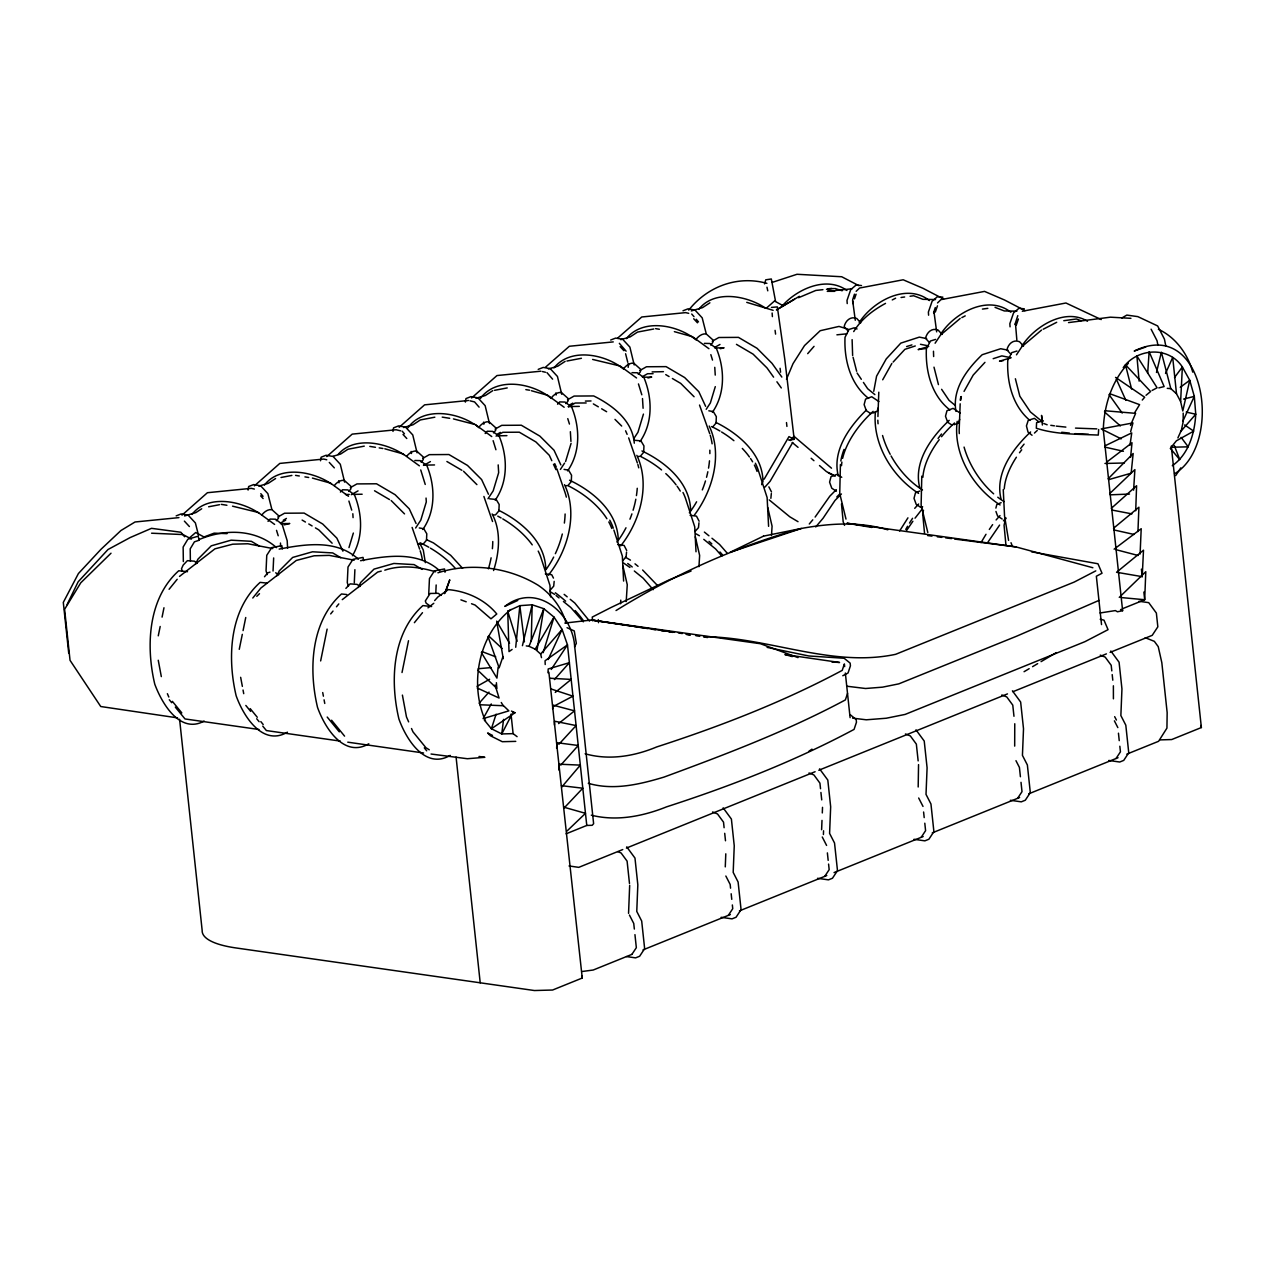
<?xml version="1.0" encoding="UTF-8"?>
<svg xmlns="http://www.w3.org/2000/svg" width="1266" height="1266" viewBox="0 0 1266 1266"><rect width="100%" height="100%" fill="white"/><g stroke="black" fill="none" stroke-linecap="round" stroke-linejoin="round"><path stroke-width="1.5" d="M1183.204 413.127L1183.172 421.768L1181.352 430.298L1177.886 437.894M878.794 392.191L877.924 416.53M960.182 403.807L959.169 430.076A64.613 41.082 56.8 0 0 959.296 433.589M840.418 464.527L839.738 493.534L845.989 519.092M921.79 476.127L921.126 505.15L927.82 532.527M531.245 640.944L532.147 604.784L519.851 605.654L507.729 611.225L509.011 651.626L512.097 649.442M628.189 367.377L628.284 363.595L628.601 365.668M554.445 725.07L554.571 721.209L576.109 725.576L558.86 744.313M1135.713 510.752L1136.599 485.733L1111.279 508.378M556.644 748.317L556.866 742.699L578.23 745.484L560.759 765.139M1137.944 531.546L1138.909 507.223L1113.494 528.286M628.553 913.34L629.677 885.377M725.276 866.878L725.798 853.822M821.618 829.721L821.998 820.4M822.299 812.946L822.52 807.344M823.406 834.516L823.565 830.781M918.182 786.993L918.546 764.617M1014.683 746.117L1014.762 723.741M1113.415 698.832L1113.384 685.792M558.907 770.029L559.161 764.189L580.334 765.123L561.708 787.072M1140.096 554.033L1141.204 528.713L1114.112 549.175M273.045 571.013L273.662 557.942M354.29 582.756L354.891 569.684M428.731 594.102L429.459 578.578L434.396 570.887L444.508 568.956L445.015 572.232M435.82 592.425L436.169 584.971M1142.217 576.663L1143.499 550.204L1116.58 572.264L1142.217 576.663L1141.41 569.146M1174.516 377.521L1182.365 366.982L1189.739 380.275L1182.792 411.007L1180.624 401.496L1182.365 366.982C1168.66 345.982 1137.2 348.008 1123.243 367.567M620.562 603.755L620.783 600.131M626.211 601.587L627.256 584.718L622.951 566.108M698.943 566.677L699.639 555.442L695.335 536.816M771.485 535.534L772.07 526.165L767.766 507.555M552.625 708.833L552.846 705.099L574.542 710.859L558.591 723.582M1133.608 490.164L1134.89 469.623L1109.712 493.582M1098.651 429.522L1098.287 435.077C1077.635 434.096 1056.097 434.681 1036.316 428.225L1036.601 422.654L1043.374 420.834M547.956 672.784L548.21 668.97L569.384 662.672L554.413 679.557M1147.661 373.296L1149.148 351.726L1164.134 386.573L1158.817 387.887M1130.585 457.374L1132.01 442.768L1106.452 462.312M515.721 647.258L519.851 605.654L524.393 641.894M554.176 581.379L553.701 586.174L550.172 590.146M626.559 552.103L626.084 556.898L622.571 560.854M698.959 522.811L698.484 527.606L694.955 531.578M770.867 498.313L771.342 493.518M498.139 667.198L496.937 678.101L481.365 652.576M503.567 719.373L501.763 733.932L513.11 733.647L517.098 736.67M1129.968 445.379L1131.741 432.893L1104.838 445.901M875.439 411.561C872.195 443.717 891.897 476.38 918.578 493.392M957.207 421.341C952.839 454.067 972.984 487.632 1000.077 504.96M248.073 490.069L248.642 486.524L253.643 484.577L260.622 485.78L267.854 493.598L271.858 509.391M320.52 460.745L321.089 457.216L326.09 455.269L333.069 456.456L340.301 464.274L344.621 482.14M392.982 431.405L393.536 427.861L398.537 425.914L405.516 427.117L412.763 434.934L417.068 452.801M465.366 402.113L465.935 398.584L470.936 396.638L477.915 397.825L485.147 405.658L489.467 423.509M960.767 400.183L961.353 396.559M537.116 649.569L543.81 608.693L532.147 604.784L522.431 645.676M764.537 283.901L765.772 279.818L771.326 278.979L775.52 301.181M873.746 391.289L876.578 376.16L886.232 358.927L900.822 343.118L919.338 337.12L926.649 338.576M960.214 400.151L960.862 396.685M158.266 635.833L160.181 626.48M162.08 617.112L163.979 607.759M239.258 649.316L242.312 634.345M243.072 630.595L245.746 617.507M320.646 660.931L327.119 629.107M402.018 672.531L408.507 640.723M923.484 510.214L922.692 513.68L924.544 533.382M1005.663 518.348L1004.065 525.295L1005.932 544.997M1156.475 372.457L1161.365 352.201L1170.828 388.646L1176.51 393.789L1180.624 401.496M995.883 508.109L996.864 504.438L1001.121 502.665M1130.633 431.674L1132.959 422.923L1101.262 428.921L1121.201 438.859M493.582 570.539C499.342 552.498 501.352 531.103 492.142 513.949M348.973 547.592L353.356 533.049M565.586 461.536L571.077 443.369M643.445 414.093L637.953 432.276L633.807 438.59M715.29 386.636L710.353 402.984L706.206 409.298M543.161 652.686L554.017 617.112L543.81 608.693L529.046 646.309L526.26 645.913M852.778 299.456L854.471 294.171M933.58 312.844L935.289 307.543M1014.968 324.444L1017.785 315.645M496.082 714.214L491.398 728.741L501.763 733.932L512.034 714.103M847.524 693.467L845.372 699.924C787.294 731.004 725.687 754.362 663.985 777.102C639.615 784.429 613.456 790.696 588.279 783.306M502.934 656.627L499.136 667.831L487.98 636.529M854.471 298.887L856.085 294.203M935.305 312.069L937.473 305.818M1016.234 325.267L1018.386 319.016M445.3 592.646L449.778 579.828L444.588 593.627M878.303 407.779L877.037 411.339L872.765 413.096M959.675 419.378L958.409 422.955L954.153 424.711M761.641 484.656L762.971 481.46C762.654 454.083 738.806 433.732 716.034 422.496M786.471 379.262L793.022 363.659L804.527 345.571L820.194 330.711L838.994 326.422L847.935 329.113M1130.491 425.408L1135.618 413.349L1104.949 410.754M1165.527 373.47L1172.696 357.408L1176.51 393.789M1182.76 421.404L1194.313 396.385L1189.739 380.275L1180.244 387.317M548.146 659.539L562.104 629.439L554.017 617.112L535.217 649.157L540.645 654.063L541.5 657.64M195.534 564.177L197.939 559.176L211.28 545.82L231.14 540.171L251.348 541.31L259.403 546.105M276.922 575.777L279.311 570.792L292.668 557.436L312.512 551.786L332.721 552.925L340.791 557.705M358.278 587.471L360.668 582.471L374.024 569.114L393.884 563.465L414.077 564.604L422.148 569.399M67.098 604.578L78.144 581.822L107.99 549.523L130.161 537.559L151.509 528.333L180.848 532.242L184.63 536.752M899.635 530.976L907.944 517.841M981.023 542.592L986.008 534.284M574.527 646.989L576.331 643.365L574.258 630.927L567.041 627.699M764.173 479.134L789.003 436.596L793.845 439.365M491.271 703.943L483.121 718.629L508.869 710.859L503.282 705.494M882.703 379.784L891.834 363.484M964.059 391.384L973.19 375.084L984.948 362.345M1134.684 412.684L1139.59 404.645L1109.665 393.663M792.69 442.53L770.076 481.333L764.917 487.109M807.692 353.657L814.038 346.346M352.454 555.711C363.389 537.243 362.424 514.312 354.464 494.848L347.849 489.91L342.469 489.784L340.412 492.078M415.628 528.001L420.803 520.12L426.294 501.937L426.056 498.06M422.828 529.473C435.852 510.831 435.282 486.033 426.848 465.572L420.233 460.618L414.852 460.492M487.996 498.741L493.186 490.844L498.662 472.677L498.187 464.907M495.196 500.197C508.22 481.555 507.666 456.757 499.215 436.295L492.616 431.358L487.236 431.231L485.179 433.51M560.395 469.433L564.557 463.119M567.611 470.905C580.619 452.263 580.065 427.449 571.631 406.987L565.016 402.05L559.635 401.923L557.578 404.218M639.979 441.628C653.003 422.986 652.433 398.189 643.998 377.727L637.384 372.774L632.003 372.663M712.362 412.336C725.386 393.694 724.832 368.897 716.382 348.435L709.783 343.497L704.387 343.371M1175.687 475.605L1180.767 467.898M551.232 669.445L567.485 644.869L562.104 629.439L540.645 654.063M631.908 954.374L636.339 947.68L634.946 934.64M728.33 915.365L732.745 908.672L732.349 904.953M824.752 876.357L829.167 869.663L828.581 864.077M921.173 837.348L925.588 830.654L924.797 823.201M1017.595 798.34L1022.01 791.646L1021.013 782.325M1116.026 758.524L1120.442 751.83L1119.84 746.228M853.711 331.597C861.054 319.333 873.081 310.091 885.52 303.397M935.099 343.213L940.511 335.063L960.166 318.478M1016.471 354.828L1021.884 346.678L1041.538 330.078M859.203 322.561C872.796 301.371 906.488 282.476 929.418 300.564M940.654 334.224C954.232 313.034 987.923 294.139 1010.854 312.227M1021.994 345.824C1034.67 326.359 1065.054 307.432 1087.494 321.248M906.519 530.596L912.897 521.26M915.033 518.158L922.044 509.217M989.316 529.441L992.623 524.615M987.891 542.212L999.602 525.089M1128.354 363.247C1111.643 381.161 1104.047 405.626 1103.287 429.76L1122.625 610.703L1117.435 611.779L1115.378 610.576L1100.043 612.981M169.09 589.276L177.193 579.274M252.789 598.027L260.891 588.025L296.307 560.442L314.11 555.79L329.255 555.378L354.179 560.173M330.679 613.915L333.005 611.067M336.471 606.778L338.797 603.929M414.378 622.682L422.48 612.681M264.499 576.758L267.648 572.928L269.974 572.105M345.887 588.374L350.128 583.879L357.075 584.386L360.05 586.443M809.275 523.997L812.772 519.835M815.114 517.066L829.847 496.13L836.304 489.657M815.747 526.941L823.09 518.221L834.99 500.45L841.431 493.993M790.332 440.552L793.956 436.279L831.509 468.198M423.145 544.143L426.515 540.171L426.784 533.793L423.778 528.729L419.283 527.954M548.368 575.223C567.754 550.805 578.356 513.996 564.525 484.656M712.711 426.99L716.065 423.034L716.334 416.641L713.344 411.592L708.833 410.801M620.688 545.915C640.074 521.481 650.677 484.672 636.845 455.349M694.306 515.167C712.647 490.733 722.918 454.81 709.229 426.056M1142.264 400.056L1144.67 397.239L1115.552 377.379M261.967 514.771C264.214 511.923 268.202 508.837 272.016 509.755L278.694 515.753L278.441 518.269L276.336 520.722M334.366 485.479C336.598 482.631 340.586 479.561 344.399 480.479L351.093 486.46L350.824 488.977L348.72 491.445M406.75 456.187C408.997 453.339 412.969 450.269 416.799 451.187L423.477 457.184L423.208 459.7L421.119 462.153M479.134 426.911C481.381 424.063 485.369 420.977 489.182 421.895L495.861 427.892L495.607 430.408L493.503 432.861M551.533 397.619C553.764 394.77 557.752 391.7 561.566 392.618L568.244 398.6L567.991 401.116L565.886 403.585M623.916 368.327C626.164 365.478 630.136 362.408 633.95 363.326L640.643 369.324L640.374 371.84L638.286 374.293M696.3 339.051C698.547 336.202 702.535 333.116 706.349 334.034L713.027 340.032L712.758 342.548L710.669 345.001M1180.561 431.674L1195.753 414.219L1194.313 396.385L1183.599 399.091M434.665 600.575L437.846 597.014L448.259 589.624C466.806 591.254 484.831 599.467 496.778 613.978L490.971 618.821L475.051 605.037L471.522 603.74M479.054 703.279L489.008 692.091M914.732 508.346L918.625 503.995M996.12 519.946L999.998 515.61M1003.416 520.832L1005.964 517.984M268.028 521.355L270.085 519.076L275.466 519.202L282.065 524.14L287.192 540.693L287.604 548.289M893.131 362.076L904.905 349.321L915.286 345.966M564.177 807.93L582.803 788.212L561.471 785.68M192.068 514.344C207.497 494.278 240.54 500.608 258.85 513.094M264.452 485.052C279.881 465.002 312.939 471.316 331.233 483.818M338.085 454.494C353.815 435.9 385.782 442.451 403.601 454.573M407.984 427.766C422.702 406.924 455.871 411.909 474.434 424.363M480.368 398.474C496.509 376.271 532.859 382.965 551.359 398.458M554.002 367.915C570.412 347.09 605.718 354.195 623.727 369.213M626.369 338.639C642.78 317.813 678.085 324.919 696.094 339.937M698.737 309.395C714.166 289.328 747.225 295.643 765.519 308.144M189.235 538.082L195.708 532.511L204.744 537.385M766.785 307.812L774.46 301.023L783.496 305.897M1108.13 478.801L1133.165 453.513L1131.155 473.199L1108.62 479.656M836.81 496.937L839.548 494.183M182.003 515.151L207.418 492.711L251.333 488.344L254.355 489.056M254.403 485.859L279.802 463.419L323.716 459.052L326.755 459.764M326.786 456.583L352.185 434.127L396.1 429.76L400.657 430.836M399.17 427.291L424.585 404.851L468.483 400.483M471.569 397.999L496.968 375.559L540.883 371.191M545.345 367.33L569.352 346.267L613.266 341.899M617.729 338.038L641.751 316.991L685.65 312.623L688.688 313.335M688.72 310.138C707.362 286.512 737.413 275.181 766.88 283.331M856.164 291.322L859.551 288.031L903.18 279.786L923.088 288.347L943.597 299.013M937.536 302.938L940.923 299.646L984.552 291.402L1004.46 299.963L1024.969 310.629M1119.255 597.378L1145.793 571.694L1144.686 599.736L1122.277 608.804M256.792 596.286L259.483 593.691M566.931 831.097L585.493 813.326L563.766 807.17M782.309 305.818C797.121 289.059 826.556 275.529 846.938 290.5M510.926 609.484C478.501 634.804 469.085 683.972 485.495 720.908M866.387 410.026C849.312 426.784 831.873 450.791 838.314 476M949.199 420.344C931.349 437.181 913.229 461.758 919.702 487.6M1030.587 431.959C1012.737 448.781 994.601 473.373 1001.074 499.215M111.012 553.21L80.755 582.819L64.598 609.342L70.041 660.33L100.742 706.523L177.556 717.869M1146.047 395.277L1150.604 391.526L1125.442 364.75L1131.614 389.073M555.252 692.423L571.172 679.415L549.982 678.244M1172.3 465.73C1188.679 454.288 1194.708 433.288 1195.753 414.219L1186.226 412.099M1174.547 473.769C1223.795 444.429 1205.691 316.057 1134.209 351.046L1145.698 347.026M427.987 607.838L433.795 603.296M179.503 576.41L214.919 548.843L232.738 544.19L247.883 543.763L272.807 548.558M342.263 599.641L377.679 572.058L381.24 571.124M808.768 751.387L811.981 749.14M511.432 711.065L514.977 712.758L491.398 728.741L484.308 720.069M201.705 508.774L195.834 512.619L184.567 515.958M275.577 478.532L268.218 483.343L258.834 486.112M492.743 390.672L485.384 395.483L476 398.252M565.127 361.38L557.768 366.19L548.384 368.96M709.894 302.811L702.551 307.622L691.283 310.945M799.384 296.307L776.39 309.948L794.478 299.219M1024.067 671.708L1029.163 668.685M1032.565 666.676L1037.661 663.653M1041.063 661.643L1056.366 652.591M1121.882 317.956L1126.835 315.092L1137.833 316.627L1157.63 325.932L1164.435 339.13L1165.733 345.681M283.236 520.279L286.417 518.443M497.237 434.238L500.402 432.418M569.621 404.962L572.802 403.126M277.934 516.955L284.549 513.221L304.125 513.094L322.703 524.013L336.851 538.129L342.912 551.169M280.577 523.032L285.641 520.184M350.334 487.647L356.949 483.913L376.524 483.786L395.119 494.705L409.25 508.821L416.071 523.491M351.283 494.69L358.041 490.876M422.702 458.387L429.316 454.652L448.908 454.526L467.486 465.429L481.618 479.561L488.454 494.231M423.667 465.413L430.408 461.599M495.117 429.079L501.732 425.344L521.307 425.218L539.886 436.137L554.033 450.253L560.854 464.923M496.066 436.121L502.824 432.307L519.297 432.197L535.929 441.961L549.317 455.317L551.802 460.697M567.485 399.803L574.099 396.068L593.675 395.941C612.602 405.262 632.541 420.534 634.298 443.195M568.434 406.845L575.191 403.031L586.174 402.968M639.884 370.495L646.499 366.76L666.09 366.634L684.669 377.553L698.8 391.669L705.637 406.339M642.527 376.588L647.591 373.723L653.082 373.692M712.252 341.234L718.866 337.5L738.458 337.373L757.036 348.292L772.023 363.342L781.834 377.062M714.894 347.311L719.974 344.463M477.045 686.33L489.625 679.272M616.036 610.529C673.797 574.717 735.831 546.611 801.362 528.46C830.069 523.254 859.487 521.402 887.798 529.805M1152.107 390.434L1157.092 387.776L1136.9 355.999L1139.131 381.161M554.239 706.001L572.96 696.158L551.137 688.989M842.792 675.743L848.046 672.99L850.435 665.805L850.151 663.131L844.137 658.257L808.752 655.962L767.101 647.369M1095.786 570.871L1074.138 582.107L895.648 654.316C831.762 667.91 768.335 637.115 704.197 636.671M892.261 299.931L895.616 298.206M961.843 317.608L965.214 315.883M1043.231 329.223L1056.699 322.292M517.778 600.432L504.802 606.414C534.521 583.104 569.146 609.721 574.21 642.036L593.627 823.691L592.172 825.305L586.775 825.448L566.092 833.819M1098.935 600.416L1016.978 636.054L898.797 683.862L882.544 687.153L865.548 688.498L846.827 686.219M798.577 297.7L815.826 290.436L822.932 289.677M919.749 491.05L915.476 492.822L914.02 498.345L916.22 504.39L920.793 507.413L922.661 506.827M691.078 571.029L669.255 579.86L611.114 607.458L592.251 617.08L592.52 620.799M622.745 849.549L578.768 867.352L569.035 865.96M626.401 848.078L815.114 771.722M818.785 770.25L1007.483 693.895M1012.99 691.679L1106.421 653.873M1110.092 652.386L1152.218 635.342L1157.836 626.828L1156.364 613.06L1148.737 602.663L1139.004 601.271M632.019 954.327L593.216 970.025L582.376 971.465M643.033 949.88L730.355 914.543M739.455 910.871L826.777 875.534M834.041 872.591L923.183 836.525M932.282 832.854L1019.605 797.517M1028.72 793.829L1118.036 757.701M1126.851 754.125L1158.596 741.29L1166.936 728.108L1167.157 712.616L1161.824 662.672L1158.232 646.641L1154.339 641.34L1145.208 637.684M548.874 672.246L582.249 978.032L552.593 990.028L534.41 990.534L236.077 947.965A101.676 27.346 -6.1 0 1 202.164 930.447L179.582 719.246M1171.287 446.075L1201.371 727.539L1171.699 739.55L1159.957 739.898M682.991 310.787L687.992 308.857L694.971 310.043L702.203 317.861L706.206 333.654M610.671 340.016L615.672 338.085L622.65 339.272L629.882 347.09L634.203 364.956M538.208 369.371L543.209 367.425L550.188 368.612L557.436 376.445L561.74 394.312M176.164 515.879L181.165 513.933L188.143 515.135L195.391 522.953L198.493 535.233M204.886 536.642L214.128 533.16L227.041 533.635M198.999 540.281L194.426 541.832L190.216 548.843L190.375 561.075M772.307 282.35L797.01 274.279L841.716 276.748L858.791 285.625M993.177 358.689L1001.833 355.888L1011.17 357.74M935.558 339.415L930.383 341.029L926.38 348.894C925.367 371.286 931.586 395.704 949.943 409.978M1016.946 351.03L1011.756 352.628L1007.752 360.494C1006.818 382.348 1012.563 405.975 1029.938 420.454M906.583 346.567L911.947 344.906M198.635 539.759C223.971 528.856 254.957 528.666 276.526 547.624M928.722 346.425L918.135 349.574L925.509 348.546M1010.094 358.025L999.507 361.19L1003.194 360.668M620.783 339.684L630.167 336.898L637.51 332.088L653.81 328.986M403.617 427.544L413.001 424.759L420.344 419.948L434.839 417.194M333.1 456.266L340.601 454.051L347.96 449.24L364.26 446.138M204.158 721.082C179.835 734.359 161.779 703.168 154.768 684.162C145.748 646.182 148.011 598.312 178.743 570.76L187.495 571.694M287.429 732.175C262.442 746.877 243.246 715.733 236.156 695.778C227.136 657.798 229.399 609.927 260.131 582.376L267.126 583.12M368.802 743.791C343.814 758.476 324.618 727.349 317.529 707.393C308.508 669.413 310.771 621.543 341.504 593.976L346.757 594.545M450.19 755.391C425.186 770.092 406.006 738.948 398.917 718.993C389.896 681.013 392.144 633.158 422.891 605.591L431.627 606.541M384.801 570.191C401.259 564.636 419.22 566.946 435.551 571.789M720.307 348.704L724.089 347.786L714.863 347.96M647.923 377.98L651.705 377.078L642.479 377.252M284.09 524.868L289.756 523.507L280.53 523.681M437.925 572.786C470.841 562.278 508.758 567.2 538.224 585.303C551.549 594.292 561.819 607.68 566.124 623.252M1022.311 311.262L1065.94 303.001L1101.23 319.57M566.931 361.032L581.426 358.278M494.547 390.324L507.223 387.918M281.005 477.488L291.876 475.43M208.621 506.78L219.477 504.707M279.169 549.096C305.66 544.048 336.582 539.3 358.357 559.208M360.557 560.711C387.032 555.663 417.954 550.916 439.745 570.824M901.044 297.478L904.652 296.988M910.064 296.244L913.672 295.753L922.93 299.33L935.527 299.551M982.416 309.078L987.828 308.35M1063.788 320.694L1076.432 318.985L1081.053 320.773M1068.52 322.593L1110.361 317.18L1130.934 318.32M771.453 307.416L777.324 306.91L784.825 359.512L794.209 439.381L788.639 440.03M564.826 623.078L591.459 620.024L674.493 632.335M827.853 288.79L831.762 288.379M826.492 289.297L833.598 288.537M851.955 288.806L827.252 291.322L834.705 291.338M836.905 334.825L846.732 333.828M178.933 517.62L135.035 521.988L120.95 530.517L100.963 549.317L78.413 573.545L63.3 602.41L68.744 653.383M478.216 668.733L491.24 667.578M634.44 440.267L640.944 440.869L643.951 445.933L643.682 452.31L640.311 456.282L638.317 456.456M565.918 485.733L567.928 485.558L571.298 481.602L571.552 475.225L568.561 470.161L564.066 469.385M489.673 498.836L496.177 499.453L499.168 504.501L498.899 510.894L495.544 514.851L493.534 515.025M1110.235 494.832L1129.509 494.056M515.768 741.37L502.285 741.702L490.417 735.752L487.632 732.967L492.506 735.404M1104.949 463.467L1124.255 462.992M652.117 371.919L663.431 371.666M585.383 401.085L591.032 400.958M568.244 406.56L579.322 406.37M497.696 435.82L506.922 435.646M423.461 465.144L434.539 464.939M345.539 494.531L349.226 494.452M352.913 494.389L362.155 494.231M1096.831 428.889L1075.499 428.098M1016.899 311.167L1004.302 310.945L995.044 307.369M690.097 515.294L696.49 516.148L699.117 521.212M617.713 544.586L624.106 545.424L626.717 550.504M545.314 573.878L551.723 574.717L553.464 578.103M479.767 704.751L503.188 705.732L501.289 702.488M151.572 533.208L183.016 534.568L191.483 539.079M1075.166 433.668L1088.443 434.285M831.904 661.991L839.548 662.482L784.904 654.538L792.263 656.611M1167.252 388.346L1170.828 388.646M861.497 285.546L856.085 285.072L850.736 289.613L847.001 300.438L847.223 303.587M942.885 297.162L937.457 296.687L932.124 301.229L928.389 312.053L928.595 315.202M1024.336 308.809L1018.924 308.318L1013.575 312.86L1009.841 323.685L1010.062 326.85M1121.217 597.552L1144.686 599.736L1143.863 592.045M1056.24 426.104L1065.861 427.101M1061.683 432.26L1069.39 433.067M852.604 718.139L866.292 719.8L886.263 718.233L905.127 714.42L1084.93 641.672L1108.051 629.661L1103.999 620.166L1100.201 619.248M1092.859 567.738L1015.918 546.896L847.001 523.206L871.942 527.447M927.677 535.581L932.013 536.119M937.299 536.816L941.777 537.37M945.67 537.876L951.526 538.62M954.611 539.063L1015.918 546.896M431.057 754.03L467.391 758.73L484.846 757.305L479.007 756.467M347.77 742.177L423.556 752.985M1031.505 551.818L1097.97 563.766L1102.021 573.245L1096.356 576.236L1101.531 624.581M1108.81 760.455L1119.73 762.021L1123.733 760.391L1128.75 752.795L1125.806 725.181L1120.869 715.559L1121.945 688.957L1119.081 662.229L1110.836 650.993M512.888 712.457L514.977 712.758M1010.395 800.286L1021.298 801.837L1025.302 800.223L1030.318 792.627L1027.375 764.996L1022.437 755.375L1023.514 728.789L1020.649 702.044L1012.404 690.825M913.973 839.295L924.876 840.846L928.896 839.231L933.897 831.635L930.953 804.005L926.016 794.383L927.092 767.797L924.227 741.053L915.983 729.833M817.551 878.303L828.455 879.854L832.474 878.24L837.491 870.644L834.531 843.014L829.594 833.392L830.67 806.806L827.806 780.062L819.561 768.842M721.129 917.312L732.033 918.863L736.052 917.249L741.069 909.653L738.11 882.022L733.188 872.401L734.248 845.815L731.4 819.07L723.155 807.85M626.528 956.574L635.611 957.871L639.631 956.257L644.647 948.661L641.688 921.031L636.766 911.409L637.827 884.823L634.978 858.079L626.733 846.859M1050.796 425.313L1054.42 425.835M258.929 729.485L185.01 718.946L175.325 707.14M340.317 741.101L266.382 730.561L262.758 726.13M630.183 625.91L591.459 620.024L760.36 643.714L797.991 657.608M634.06 626.496L647.606 628.553M651.484 629.155L655.361 629.74M661.168 630.626L665.046 631.212M668.907 631.797L672.784 632.383M686.346 634.44L690.207 635.041M678.386 632.953L682.279 633.554M686.172 634.171L690.049 634.788M695.889 635.706L699.781 636.323M703.659 636.925L707.552 637.542M655.63 328.654L659.38 329.255M592.615 359.433L620.134 366.016L636.545 377.98M525.833 389.627L529.584 390.213M442.214 417.115L449.699 418.302M453.45 418.904L475.351 424.585L491.762 436.564M369.814 446.392L375.448 447.294M379.183 447.895L382.933 448.496M295.564 475.383L299.298 475.984M304.932 476.886L308.682 477.488M221.297 504.374L226.915 505.261M232.533 506.163L258.201 512.445L274.611 524.425M418.144 543.794L421.151 544.317M1111.722 509.992L1131.915 513.885M585.129 753.761C608.962 760.55 634.139 756.34 656.658 746.956C720.417 726.273 783.037 702.029 842.222 670.379L844.375 663.922L844.659 666.612M591.301 815.177C616.495 821.539 642.906 816.333 666.612 806.838C731.036 785.964 794.273 761.372 854.075 729.406L856.465 722.221L856.18 719.531L850.166 714.657M1008.005 350.176L1000.694 348.72L982.194 354.717C966.955 369.245 951.969 389.089 955.941 411.387M920.477 344.289L927.946 345.776M1113.843 529.932L1134.114 534.458M1104.996 447.135L1123.417 451.266M542.402 371.539L545.44 372.251M470.002 400.831L474.56 401.908L479.086 407.13M1115.947 549.666L1138.15 555.489M746.75 302.352L773.146 310.328M674.367 331.645L692.518 336.724L708.928 348.704M531.404 390.735L547.751 395.309L564.161 407.272M384.817 448.797L402.968 453.877L419.378 465.841M312.417 478.073L330.584 483.169L348.498 496.288M834.816 288.442L842.191 290.769M460.903 599.862L466.205 601.793M1043.785 423.509L1047.156 424.79M482.109 651.626L495.718 656.817M1100.265 655.139L1105.186 657.117L1111.2 665.299L1111.801 670.885M1001.833 694.955L1006.771 696.933L1012.768 705.115L1013.971 716.287M905.427 733.964L910.349 735.942L916.347 744.123L918.151 760.898M809.006 772.972L813.927 774.95L819.925 783.132L820.526 788.718M712.584 811.981L717.505 813.959L723.519 822.14L724.105 827.727M617.808 851.654L621.084 852.967L627.097 861.149L629.487 883.51M857.05 328.986L854.202 327.815L849.027 329.429L845.023 337.294C844.011 359.686 850.23 384.104 868.587 398.379M477.155 687.976L499.073 698.025L495.053 684.969M529.046 646.309L535.217 649.157M641.957 450.949C665.489 462.027 690.223 482.678 690.635 510.72M569.573 480.225C593.089 491.319 617.824 511.97 618.251 540.012M498.82 510.372C521.592 521.624 545.44 541.975 545.757 569.336M426.484 539.648L433.447 542.908L450.696 555.331L462.612 568.323M833.044 474.861L826.445 471.601L819.498 465.54M828.36 472.898L835.164 476.253M1158.39 329.287C1175.655 337.215 1187.809 354.069 1192.746 372.125M1120.552 609.5L1122.625 610.703M696.094 533.841L699.386 535.755M625.436 557.214L630.452 560.142M623.711 563.133L629.93 567.437M549.666 591.459L554.603 594.34M736.448 344.352L753.08 354.132L766.99 367.915L773.605 377.157M665.742 374.594L669.065 376.556M672.388 378.502L680.712 383.392L694.085 396.749M593.343 403.901L598.327 406.829M601.651 408.791L606.636 411.719M446.898 461.504L461.868 470.287M374.53 490.765L389.501 499.564M302.115 520.073L305.438 522.035M308.777 523.982L312.101 525.944M315.424 527.89L318.747 529.853L332.135 543.209M798.023 521.687L789.81 516.813L769.206 499.896M429.269 749.82L425.946 747.731L412.969 731.843L411.513 728.52M952.269 425.297L947.696 422.274L945.496 416.229L946.968 410.706L953.092 408.348L960.277 413.159M870.897 413.681L866.324 410.659L864.124 404.614L865.58 399.091L871.72 396.749L878.905 401.544M1002.166 519.028L997.592 516.006L995.946 511.464M841.748 477.298L837.174 474.275L831.034 476.633L829.578 482.156L831.778 488.201L836.351 491.224M1184.644 424.949L1193.727 431.136L1176.399 440.805L1171.177 447.262L1188.204 446.819L1181.115 437.371M441.138 595.368L438.163 593.311L430.124 593.469L425.313 601.002L426.215 603.265L429.206 605.322M275.687 572.786L278.662 574.843M197.29 563.228L194.315 561.17L187.384 560.664L183.127 565.142L181.465 568.861L182.367 571.124M1010.885 354.243L1006.897 349.907C1008.227 344.067 1013.148 339.146 1019.526 341.709L1023.514 346.045M929.513 342.643L925.525 338.307C926.839 332.452 931.776 327.53 938.153 330.094L942.141 334.43M848.141 331.027L844.137 326.691C845.466 320.836 850.404 315.914 856.765 318.494L860.753 322.83M1038.421 421.499L1034.401 418.35L1028.245 420.328L1026.441 425.914L1028.024 432.102L1032.043 435.251M704.371 532.084L708.928 535.787M711.967 538.256L719.563 544.443L727.364 553.353M703.785 539.348L715.543 548.89L721.826 556.075M635.01 563.845L638.048 566.313M642.622 570.016L657.576 585.604M634.329 571.013L643.144 578.182L653.193 589.671M564.145 594.371L567.184 596.84M570.222 599.309L574.78 603.012L589.545 621.1M556.075 595.526L559.002 597.916M563.417 601.492L570.76 607.474L583.325 621.828M1041.934 421.356L1030.413 411.941L1019.826 396.211L1015.379 378.756M954.786 405.041L949.025 400.325L941.619 389.311M874.869 394.612L867.669 388.725L863.428 382.427M792.247 442.499L798.055 447.357M476.032 425.202L478.975 427.75M811.158 458.276L813.943 460.697M1104.474 411.877L1120.347 425.914M488.66 635.943L502.143 648.509M477.725 670.205L496.905 688.498L496.383 682.706M614.991 419.378L621.685 426.056M463.53 471.269L476.902 484.625M391.162 500.545L404.534 513.901M693.705 318.747L697.471 322.814M620.134 346.615L623.901 350.682M403.015 434.46L406.782 438.527M329.302 462.454L334.319 467.866M260.622 495.829L263.122 498.551M184.377 521.117L189.394 526.545M691.727 314.047L693.99 316.658M696.253 319.269L698.5 321.881M619.343 343.323L626.116 351.173M546.959 372.615L552.609 379.151M402.177 431.184L404.44 433.795M260.796 493.677L263.043 496.288M1170.29 448.37L1179.77 459.621L1174.294 445.505M424.3 747.874L426.721 750.833M331.581 720.227L344.574 736.132M327.198 717.062L339.288 731.843M250.209 708.628L257.283 717.284M260.828 721.62L263.201 724.516M245.826 705.447L250.652 711.365M256.713 718.74L259.119 721.699M172.366 701.348L181.813 712.9M169.28 699.75L171.701 702.709M776.913 381.778L781.312 387.95M1109.016 394.565L1122.198 413.08M857.082 372.995L861.323 379.294M496.636 621.131L509.565 643.27M419.742 543.241L423.287 550.045L425.329 562.69M768.873 486.856L771.5 491.92M1151.111 329.192L1157.029 340.696L1157.899 345.064M1114.666 716.667L1116.406 720.038M1114.397 720.86L1117.846 727.602M1015.965 760.676L1019.415 767.418L1020.412 776.738M918.673 798.007L923.009 806.426M822.267 837.016L826.587 845.435M725.845 876.025L730.165 884.443L730.561 888.178M629.424 915.033L633.744 923.452L634.345 929.054M553.479 464.274L555.964 469.639M1116.343 379.151L1125.885 400.373M699.528 405.057L709.72 433.652M625.594 430.804L627.129 434.349M554.745 463.641L556.296 467.186M408.633 721.873L406.465 716.888L402.398 695.097M167.381 693.689L168.821 697.012M1011.012 542.718L1012.341 546.184M844.549 525.358L843.172 521.782L841.479 503.868M628.68 437.894L637.336 462.929M556.882 468.847L564.937 492.221A64.613 41.098 -70.1 0 1 566.345 497.127M483.897 496.462L492.553 521.513M412.115 527.416L419.616 549.112M936.666 331.866L934.007 312.037M855.278 320.251L852.635 300.422L852.857 303.587M613.868 530.027L622.35 556.106L623.616 581.062M507.729 611.225L517.098 641.308M710.843 354.638L712.521 360.082M638.46 383.93L641.815 394.802M567.769 418.635L569.447 424.063M493.123 440.679L495.924 449.746M420.739 469.955L425.234 484.451M348.91 501.051L351.711 510.119M276.526 530.343L278.204 535.771M199.189 539.791L198.097 536.214L187.843 539.221L183.143 547.039L183.348 561.566M348.435 586.348L347.28 582.55L348.008 567.041L352.945 559.35L363.057 557.404L363.564 560.68M267.189 574.606L266.05 570.808L266.762 555.299L271.715 547.608L281.827 545.662L282.318 548.938M933.992 367.156L938.438 384.595M853.078 357.297L856.639 371.255M625.594 353.752L627.746 362.266M1200.912 725.45L1201.371 727.539M581.79 975.928L582.249 978.032M766.974 287.192L767.766 290.816M322.719 692.565L323.4 696.189M324.08 699.829L324.761 703.453M240.651 677.31L242.36 686.394M243.04 690.033L243.721 693.657M158.25 660.251L161.32 676.598M496.968 623.014L503.298 658.716M1008.575 540.376L1004.539 515.927L1003.258 489.625M555.837 392.951L556.154 395.024M483.549 422.148L483.865 424.221M411.165 451.44L411.482 453.513M338.702 480.779L339.019 482.852M1042.488 422.243L1041.554 415.406L1042.377 425.012M775.077 330.347L775.583 334.113M780.078 368.295L780.568 372.204M786.487 422.575L786.914 426.42M1112.197 674.604L1112.798 680.19M1118.448 733.188L1119.239 740.642M923.594 812.012L924.196 817.614M845.34 673.021L850.103 717.648M820.922 792.453L821.729 799.906M827.378 852.888L828.17 860.342M724.706 833.313L725.497 840.766M731.162 893.764L731.764 899.351M586.775 825.448L567.485 644.869L545.045 660.773L545.219 664.523M511.021 714.119L513.11 733.647M456.077 757.068L480.21 982.812M1015.474 323.685L1016.835 339.826M772.133 313.019L772.387 316.611M598.28 619.596L598.501 622.682M280.451 543.035L280.704 546.77M714.768 367.33L715.243 375.1M642.495 398.553L643.096 408.269M570.365 431.706L570.95 441.423M352.834 513.743L353.072 517.62M768.589 526.324L767.117 497.538L758.049 469.591A64.613 36.366 29.3 0 0 755.375 463.229M696.015 551.786L694.733 526.83L685.666 498.883A64.613 36.366 29.3 0 0 682.991 492.521M550.552 596.919L549.95 585.398L540.883 557.451A64.613 36.366 29.3 0 0 538.208 551.09M933.469 351.236L933.643 356.537M852.113 339.636L852.635 355.556M568.576 485.954A64.613 36.825 28.8 0 1 606.889 518.728M608.804 521.972A64.613 36.825 28.8 0 1 611.763 528.413M420.296 542.892A64.613 36.825 28.8 0 1 428.794 547.229M430.424 548.162A64.613 36.825 28.8 0 1 455.349 568.418M709.83 450.174A64.613 39.119 -70.8 0 1 709.862 453.624M709.482 460.808A64.613 39.119 -70.8 0 1 708.533 468.119M707.836 471.743A64.613 39.119 -70.8 0 1 706.539 477.266M705.479 480.953A64.613 39.119 -70.8 0 1 702.313 489.91M696.601 501.795A64.613 39.119 -70.8 0 1 689.353 512.777M637.257 488.28A64.613 39.119 -70.8 0 1 636.434 495.592M635.817 499.215A64.613 39.119 -70.8 0 1 633.095 510.23M631.908 513.885A64.613 39.119 -70.8 0 1 629.93 519.202M625.99 527.78A64.613 39.119 -70.8 0 1 616.953 542.054M565.111 513.996A64.613 39.119 -70.8 0 1 564.367 523.064M562.31 534.015A64.613 39.119 -70.8 0 1 555.347 553.685M553.669 557.087A64.613 39.119 -70.8 0 1 545.82 569.811M640.976 456.662A64.613 36.825 28.8 0 1 661.564 469.939M665.789 473.611A64.613 36.825 28.8 0 1 676.076 484.831M677.12 486.255A64.613 36.825 28.8 0 1 680.269 491.066M492.775 541.516A64.613 39.119 -70.8 0 1 492.395 548.7M491.113 557.815A64.613 39.119 -70.8 0 1 488.391 568.83M497.791 516.148A64.613 36.825 28.8 0 1 501.13 517.968M502.76 518.902A64.613 36.825 28.8 0 1 532.242 544.871M709.007 541.357A64.613 27.994 37 0 1 711.824 543.874M719.943 551.96A64.613 27.994 37 0 1 722.522 554.888M710.226 435.235A64.613 41.098 -70.1 0 1 712.125 443.828M637.842 464.511A64.613 41.098 -70.1 0 1 638.729 467.834M627.73 563.497A64.613 27.994 37 0 1 632.225 566.962M609.753 520.184A64.613 36.366 29.3 0 1 613.266 528.159M555.347 592.789A64.613 27.994 37 0 1 565.649 601.176M575.16 610.544A64.613 27.994 37 0 1 583.452 620.72M1020.554 448.575A64.613 31.919 -46 0 1 1024.083 444.129M1034.449 433.067A64.613 31.919 -46 0 1 1037.25 430.472M840.83 460.982A64.613 31.919 -46 0 1 844.042 449.398M905.776 529.378A64.613 23.358 -53.6 0 1 907.58 526.245M909.51 523.064A64.613 23.358 -53.6 0 1 912.58 518.285M878.066 423.793A64.613 41.082 56.8 0 1 877.829 420.201M938.059 438.463A64.613 31.919 -46 0 1 941.508 433.985M711.587 426.563A64.613 36.825 28.8 0 1 719.974 431.026M721.588 431.991A64.613 36.825 28.8 0 1 733.9 440.679M742.319 448.449A64.613 36.825 28.8 0 1 749.456 456.979M750.564 458.577A64.613 36.825 28.8 0 1 752.605 461.805M754.378 465.049A64.613 36.825 28.8 0 1 757.036 471.427M1003.985 501.558A64.613 40.465 56.8 0 1 997.766 497.221M993.652 493.835A64.613 40.465 56.8 0 1 964.075 447.088M922.898 477.282A64.613 33.644 -44.2 0 1 939.214 439.666M941.524 436.707A64.613 33.644 -44.2 0 1 954.532 422.971M420.17 550.789A64.613 41.098 -70.1 0 1 422.274 559.176M841.526 465.666A64.613 33.644 -44.2 0 1 841.89 462.106M842.618 458.324A64.613 33.644 -44.2 0 1 873.144 411.355M1004.27 488.898A64.613 33.644 -44.2 0 1 1016.392 457.216M1019.478 452.753A64.613 33.644 -44.2 0 1 1021.725 449.794M922.487 489.974A64.613 40.465 56.8 0 1 891.074 455.95M890.188 454.304A64.613 40.465 56.8 0 1 882.56 435.504M763.509 536.135L730.055 552.308L801.362 528.46L763.509 536.135"/></g></svg>
